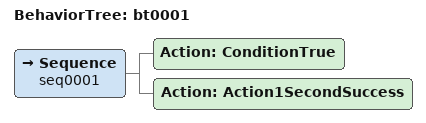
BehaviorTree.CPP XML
<root>

  <BehaviorTree ID="bt0001">
    <Sequence name="seq0001">
      <Action ID="ConditionTrue" />
      <Action ID="Action1SecondSuccess" />
    </Sequence>
  </BehaviorTree>

</root>
